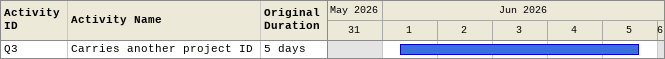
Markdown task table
| ID | Task | Original duration | Start | Finish |
|---|---|---|---|---|
| Q3 | Carries another project ID | 5d | 2026-06-01 | 2026-06-05 |
